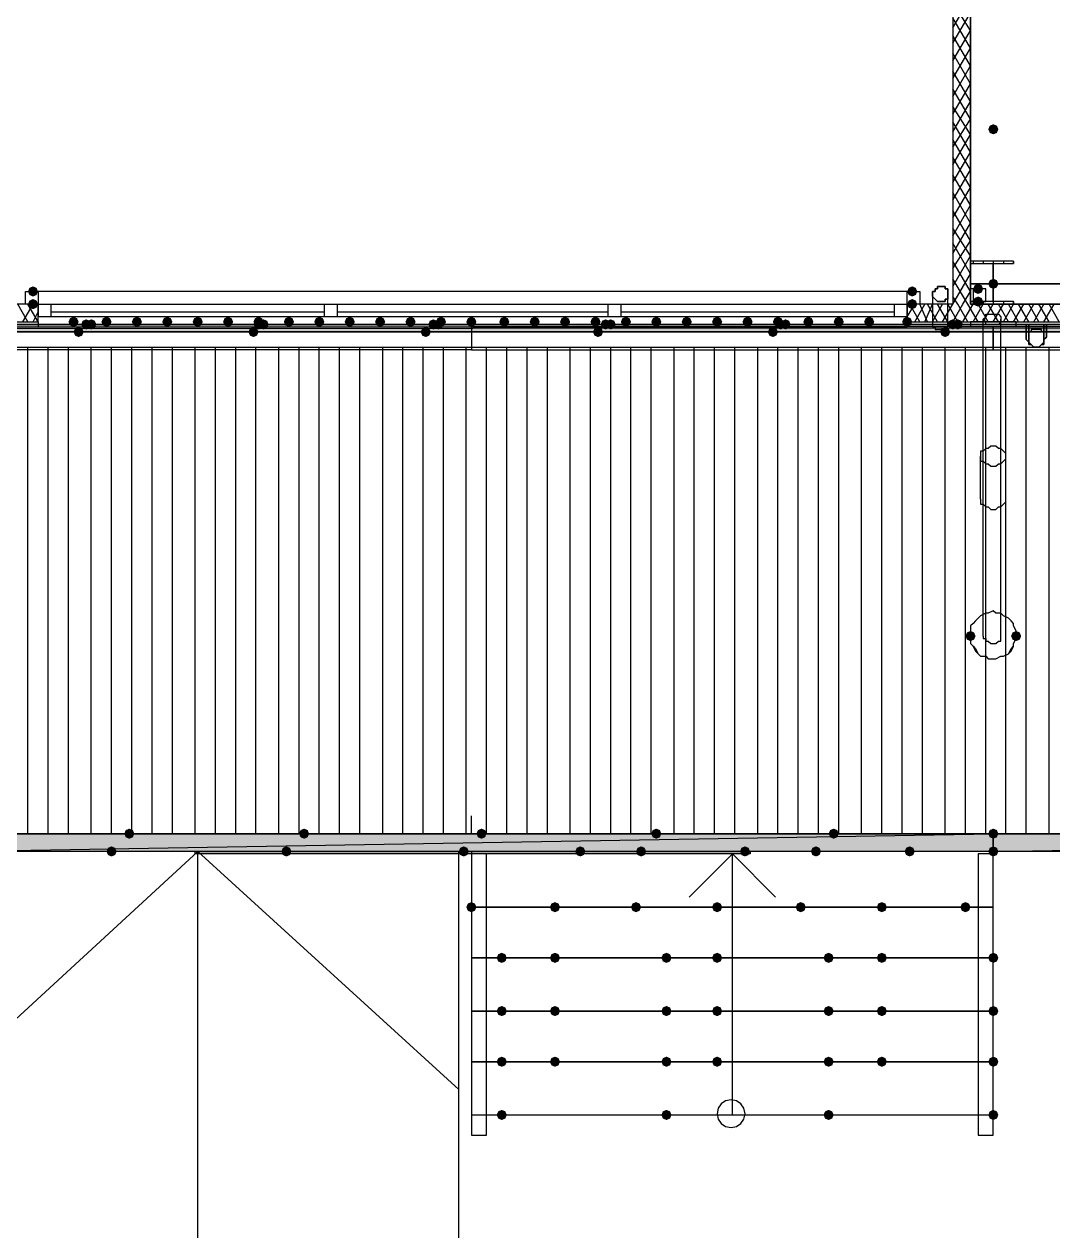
# Model space of a CAD drawing. Header units: millimetres. Extents: x 0 to 420, y 0 to 297.
# Drawn here: x 243.48 to 260.67, y 88.66 to 108.82 of the extents above; entities that cross this region are included whole.
import ezdxf

# ---------------------------------------------------------------- set-up
doc = ezdxf.new("R2010")
doc.units = ezdxf.units.MM
doc.layers.get('0').update_dxf_attribs({"linetype": 'CONTINUOUS'})

msp = doc.modelspace()

# ---------------------------------------------------------------- hatches: boundary and pattern name
at = {"true_color": 0x000007}
for points in [[(259.757333, 107.061), (259.732463, 107.001204), (259.672667, 106.976333), (259.612871, 107.001204), (259.588, 107.061), (259.612871, 107.120796), (259.672667, 107.145667), (259.732462, 107.120796)], [(243.713, 104.351667), (243.688129, 104.291871), (243.628333, 104.267), (243.568537, 104.291871), (243.543667, 104.351667), (243.568537, 104.411462), (243.628333, 104.436333), (243.688129, 104.411463)], [(258.402667, 104.351667), (258.377796, 104.291871), (258.318, 104.267), (258.258204, 104.291871), (258.233333, 104.351667), (258.258204, 104.411462), (258.318, 104.436333), (258.377796, 104.411463)], [(259.503333, 104.394), (259.478462, 104.334204), (259.418667, 104.309333), (259.358871, 104.334204), (259.334, 104.394), (259.358871, 104.453796), (259.418667, 104.478667), (259.478462, 104.453796)], [(259.757333, 104.478667), (259.732463, 104.418871), (259.672667, 104.394), (259.612871, 104.418871), (259.588, 104.478667), (259.612871, 104.538462), (259.672667, 104.563333), (259.732462, 104.538463)], [(259.503333, 104.182333), (259.478462, 104.122537), (259.418667, 104.097667), (259.358871, 104.122537), (259.334, 104.182333), (259.358871, 104.242129), (259.418667, 104.267), (259.478462, 104.242129)], [(243.713, 104.14), (243.688129, 104.080204), (243.628333, 104.055333), (243.568537, 104.080204), (243.543667, 104.14), (243.568537, 104.199796), (243.628333, 104.224667), (243.688129, 104.199796)], [(258.402667, 104.14), (258.377796, 104.080204), (258.318, 104.055333), (258.258204, 104.080204), (258.233333, 104.14), (258.258204, 104.199796), (258.318, 104.224667), (258.377796, 104.199796)], [(244.390333, 103.843667), (244.365462, 103.783871), (244.305667, 103.759), (244.245871, 103.783871), (244.221, 103.843667), (244.245871, 103.903462), (244.305667, 103.928333), (244.365462, 103.903463)], [(244.940667, 103.843667), (244.915796, 103.783871), (244.856, 103.759), (244.796204, 103.783871), (244.771333, 103.843667), (244.796204, 103.903462), (244.856, 103.928333), (244.915796, 103.903463)], [(245.448667, 103.843667), (245.423796, 103.783871), (245.364, 103.759), (245.304204, 103.783871), (245.279333, 103.843667), (245.304204, 103.903462), (245.364, 103.928333), (245.423796, 103.903463)], [(245.956667, 103.843667), (245.931796, 103.783871), (245.872, 103.759), (245.812204, 103.783871), (245.787333, 103.843667), (245.812204, 103.903462), (245.872, 103.928333), (245.931796, 103.903463)], [(246.464667, 103.843667), (246.439796, 103.783871), (246.38, 103.759), (246.320204, 103.783871), (246.295333, 103.843667), (246.320204, 103.903462), (246.38, 103.928333), (246.439796, 103.903463)], [(246.972667, 103.843667), (246.947796, 103.783871), (246.888, 103.759), (246.828204, 103.783871), (246.803333, 103.843667), (246.828204, 103.903462), (246.888, 103.928333), (246.947796, 103.903463)], [(247.480667, 103.843667), (247.455796, 103.783871), (247.396, 103.759), (247.336204, 103.783871), (247.311333, 103.843667), (247.336204, 103.903462), (247.396, 103.928333), (247.455796, 103.903463)], [(247.988667, 103.843667), (247.963796, 103.783871), (247.904, 103.759), (247.844204, 103.783871), (247.819333, 103.843667), (247.844204, 103.903462), (247.904, 103.928333), (247.963796, 103.903463)], [(248.496667, 103.843667), (248.471796, 103.783871), (248.412, 103.759), (248.352204, 103.783871), (248.327333, 103.843667), (248.352204, 103.903462), (248.412, 103.928333), (248.471796, 103.903463)], [(249.004667, 103.843667), (248.979796, 103.783871), (248.92, 103.759), (248.860204, 103.783871), (248.835333, 103.843667), (248.860204, 103.903462), (248.92, 103.928333), (248.979796, 103.903463)], [(249.512667, 103.843667), (249.487796, 103.783871), (249.428, 103.759), (249.368204, 103.783871), (249.343333, 103.843667), (249.368204, 103.903462), (249.428, 103.928333), (249.487796, 103.903463)], [(250.020667, 103.843667), (249.995796, 103.783871), (249.936, 103.759), (249.876204, 103.783871), (249.851333, 103.843667), (249.876204, 103.903462), (249.936, 103.928333), (249.995796, 103.903463)], [(250.528667, 103.843667), (250.503796, 103.783871), (250.444, 103.759), (250.384204, 103.783871), (250.359333, 103.843667), (250.384204, 103.903462), (250.444, 103.928333), (250.503796, 103.903463)], [(251.036667, 103.843667), (251.011796, 103.783871), (250.952, 103.759), (250.892204, 103.783871), (250.867333, 103.843667), (250.892204, 103.903462), (250.952, 103.928333), (251.011796, 103.903463)], [(251.587, 103.843667), (251.562129, 103.783871), (251.502333, 103.759), (251.442537, 103.783871), (251.417667, 103.843667), (251.442537, 103.903462), (251.502333, 103.928333), (251.562129, 103.903463)], [(252.095, 103.843667), (252.070129, 103.783871), (252.010333, 103.759), (251.950538, 103.783871), (251.925667, 103.843667), (251.950537, 103.903462), (252.010333, 103.928333), (252.070129, 103.903463)], [(252.603, 103.843667), (252.578129, 103.783871), (252.518333, 103.759), (252.458537, 103.783871), (252.433667, 103.843667), (252.458537, 103.903462), (252.518333, 103.928333), (252.578129, 103.903463)], [(253.111, 103.843667), (253.086129, 103.783871), (253.026333, 103.759), (252.966538, 103.783871), (252.941667, 103.843667), (252.966537, 103.903462), (253.026333, 103.928333), (253.086129, 103.903463)], [(253.619, 103.843667), (253.594129, 103.783871), (253.534333, 103.759), (253.474538, 103.783871), (253.449667, 103.843667), (253.474537, 103.903462), (253.534333, 103.928333), (253.594129, 103.903463)], [(254.127, 103.843667), (254.102129, 103.783871), (254.042333, 103.759), (253.982537, 103.783871), (253.957667, 103.843667), (253.982537, 103.903462), (254.042333, 103.928333), (254.102129, 103.903463)], [(254.635, 103.843667), (254.610129, 103.783871), (254.550333, 103.759), (254.490538, 103.783871), (254.465667, 103.843667), (254.490537, 103.903462), (254.550333, 103.928333), (254.610129, 103.903463)], [(255.143, 103.843667), (255.118129, 103.783871), (255.058333, 103.759), (254.998538, 103.783871), (254.973667, 103.843667), (254.998537, 103.903462), (255.058333, 103.928333), (255.118129, 103.903463)], [(255.651, 103.843667), (255.626129, 103.783871), (255.566333, 103.759), (255.506538, 103.783871), (255.481667, 103.843667), (255.506537, 103.903462), (255.566333, 103.928333), (255.626129, 103.903463)], [(256.159, 103.843667), (256.134129, 103.783871), (256.074333, 103.759), (256.014537, 103.783871), (255.989667, 103.843667), (256.014537, 103.903462), (256.074333, 103.928333), (256.134129, 103.903463)], [(256.667, 103.843667), (256.642129, 103.783871), (256.582333, 103.759), (256.522538, 103.783871), (256.497667, 103.843667), (256.522537, 103.903462), (256.582333, 103.928333), (256.642129, 103.903463)], [(257.175, 103.843667), (257.150129, 103.783871), (257.090333, 103.759), (257.030538, 103.783871), (257.005667, 103.843667), (257.030537, 103.903462), (257.090333, 103.928333), (257.150129, 103.903463)], [(257.683, 103.843667), (257.658129, 103.783871), (257.598333, 103.759), (257.538537, 103.783871), (257.513667, 103.843667), (257.538537, 103.903462), (257.598333, 103.928333), (257.658129, 103.903463)], [(258.318, 103.843667), (258.293129, 103.783871), (258.233333, 103.759), (258.173537, 103.783871), (258.148667, 103.843667), (258.173537, 103.903462), (258.233333, 103.928333), (258.293129, 103.903463)], [(259.376333, 98.594333), (259.351462, 98.534537), (259.291667, 98.509667), (259.231871, 98.534537), (259.207, 98.594333), (259.231871, 98.654129), (259.291667, 98.679), (259.351462, 98.654129)], [(260.138333, 98.594333), (260.113462, 98.534537), (260.053667, 98.509667), (259.993871, 98.534537), (259.969, 98.594333), (259.993871, 98.654129), (260.053667, 98.679), (260.113462, 98.654129)]]:
    msp.add_hatch(color=0, dxfattribs=at).paths.add_polyline_path(points, flags=0)
at = {"true_color": 0x0000fe}
for points in [[(244.602, 103.801333), (244.577129, 103.741537), (244.517333, 103.716667), (244.457538, 103.741537), (244.432667, 103.801333), (244.457537, 103.861129), (244.517333, 103.886), (244.577129, 103.861129)], [(244.686667, 103.801333), (244.661796, 103.741537), (244.602, 103.716667), (244.542204, 103.741537), (244.517333, 103.801333), (244.542204, 103.861129), (244.602, 103.886), (244.661796, 103.861129)], [(244.686667, 103.801333), (244.661796, 103.741537), (244.602, 103.716667), (244.542204, 103.741537), (244.517333, 103.801333), (244.542204, 103.861129), (244.602, 103.886), (244.661796, 103.861129)], [(247.480667, 103.801333), (247.455796, 103.741537), (247.396, 103.716667), (247.336204, 103.741537), (247.311333, 103.801333), (247.336204, 103.861129), (247.396, 103.886), (247.455796, 103.861129)], [(247.565333, 103.801333), (247.540462, 103.741537), (247.480667, 103.716667), (247.420871, 103.741537), (247.396, 103.801333), (247.420871, 103.861129), (247.480667, 103.886), (247.540462, 103.861129)], [(247.565333, 103.801333), (247.540462, 103.741537), (247.480667, 103.716667), (247.420871, 103.741537), (247.396, 103.801333), (247.420871, 103.861129), (247.480667, 103.886), (247.540462, 103.861129)], [(250.401667, 103.801333), (250.376796, 103.741537), (250.317, 103.716667), (250.257204, 103.741537), (250.232333, 103.801333), (250.257204, 103.861129), (250.317, 103.886), (250.376796, 103.861129)], [(250.486333, 103.801333), (250.461462, 103.741537), (250.401667, 103.716667), (250.341871, 103.741537), (250.317, 103.801333), (250.341871, 103.861129), (250.401667, 103.886), (250.461462, 103.861129)], [(250.486333, 103.801333), (250.461462, 103.741537), (250.401667, 103.716667), (250.341871, 103.741537), (250.317, 103.801333), (250.341871, 103.861129), (250.401667, 103.886), (250.461462, 103.861129)], [(253.280333, 103.801333), (253.255462, 103.741537), (253.195667, 103.716667), (253.135871, 103.741537), (253.111, 103.801333), (253.135871, 103.861129), (253.195667, 103.886), (253.255462, 103.861129)], [(253.365, 103.801333), (253.340129, 103.741537), (253.280333, 103.716667), (253.220538, 103.741537), (253.195667, 103.801333), (253.220537, 103.861129), (253.280333, 103.886), (253.340129, 103.861129)], [(253.365, 103.801333), (253.340129, 103.741537), (253.280333, 103.716667), (253.220538, 103.741537), (253.195667, 103.801333), (253.220537, 103.861129), (253.280333, 103.886), (253.340129, 103.861129)], [(256.201333, 103.801333), (256.176462, 103.741537), (256.116667, 103.716667), (256.056871, 103.741537), (256.032, 103.801333), (256.056871, 103.861129), (256.116667, 103.886), (256.176462, 103.861129)], [(256.286, 103.801333), (256.261129, 103.741537), (256.201333, 103.716667), (256.141538, 103.741537), (256.116667, 103.801333), (256.141537, 103.861129), (256.201333, 103.886), (256.261129, 103.861129)], [(256.286, 103.801333), (256.261129, 103.741537), (256.201333, 103.716667), (256.141538, 103.741537), (256.116667, 103.801333), (256.141537, 103.861129), (256.201333, 103.886), (256.261129, 103.861129)], [(259.08, 103.801333), (259.055129, 103.741537), (258.995333, 103.716667), (258.935538, 103.741537), (258.910667, 103.801333), (258.935537, 103.861129), (258.995333, 103.886), (259.055129, 103.861129)], [(259.164667, 103.801333), (259.139796, 103.741537), (259.08, 103.716667), (259.020204, 103.741537), (258.995333, 103.801333), (259.020204, 103.861129), (259.08, 103.886), (259.139796, 103.861129)], [(259.164667, 103.801333), (259.139796, 103.741537), (259.08, 103.716667), (259.020204, 103.741537), (258.995333, 103.801333), (259.020204, 103.861129), (259.08, 103.886), (259.139796, 103.861129)], [(244.475, 103.674333), (244.450129, 103.614537), (244.390333, 103.589667), (244.330537, 103.614537), (244.305667, 103.674333), (244.330537, 103.734129), (244.390333, 103.759), (244.450129, 103.734129)], [(247.396, 103.674333), (247.371129, 103.614537), (247.311333, 103.589667), (247.251538, 103.614537), (247.226667, 103.674333), (247.251537, 103.734129), (247.311333, 103.759), (247.371129, 103.734129)], [(250.274667, 103.674333), (250.249796, 103.614537), (250.19, 103.589667), (250.130204, 103.614537), (250.105333, 103.674333), (250.130204, 103.734129), (250.19, 103.759), (250.249796, 103.734129)], [(253.153333, 103.674333), (253.128462, 103.614537), (253.068667, 103.589667), (253.008871, 103.614537), (252.984, 103.674333), (253.008871, 103.734129), (253.068667, 103.759), (253.128462, 103.734129)], [(256.074333, 103.674333), (256.049463, 103.614537), (255.989667, 103.589667), (255.929871, 103.614537), (255.905, 103.674333), (255.929871, 103.734129), (255.989667, 103.759), (256.049462, 103.734129)], [(258.953, 103.674333), (258.928129, 103.614537), (258.868333, 103.589667), (258.808538, 103.614537), (258.783667, 103.674333), (258.808537, 103.734129), (258.868333, 103.759), (258.928129, 103.734129)], [(245.321667, 95.292333), (245.296796, 95.232537), (245.237, 95.207667), (245.177204, 95.232537), (245.152333, 95.292333), (245.177204, 95.352129), (245.237, 95.377), (245.296796, 95.352129)], [(248.242667, 95.292333), (248.217796, 95.232537), (248.158, 95.207667), (248.098204, 95.232537), (248.073333, 95.292333), (248.098204, 95.352129), (248.158, 95.377), (248.217796, 95.352129)], [(251.206, 95.292333), (251.181129, 95.232537), (251.121333, 95.207667), (251.061538, 95.232537), (251.036667, 95.292333), (251.061537, 95.352129), (251.121333, 95.377), (251.181129, 95.352129)], [(254.127, 95.292333), (254.102129, 95.232537), (254.042333, 95.207667), (253.982537, 95.232537), (253.957667, 95.292333), (253.982537, 95.352129), (254.042333, 95.377), (254.102129, 95.352129)], [(257.090333, 95.292333), (257.065462, 95.232537), (257.005667, 95.207667), (256.945871, 95.232537), (256.921, 95.292333), (256.945871, 95.352129), (257.005667, 95.377), (257.065462, 95.352129)], [(259.757333, 95.292333), (259.732463, 95.232537), (259.672667, 95.207667), (259.612871, 95.232537), (259.588, 95.292333), (259.612871, 95.352129), (259.672667, 95.377), (259.732462, 95.352129)], [(245.025333, 94.996), (245.000462, 94.936204), (244.940667, 94.911333), (244.880871, 94.936204), (244.856, 94.996), (244.880871, 95.055796), (244.940667, 95.080667), (245.000462, 95.055796)], [(247.946333, 94.996), (247.921462, 94.936204), (247.861667, 94.911333), (247.801871, 94.936204), (247.777, 94.996), (247.801871, 95.055796), (247.861667, 95.080667), (247.921462, 95.055796)], [(250.909667, 94.996), (250.884796, 94.936204), (250.825, 94.911333), (250.765204, 94.936204), (250.740333, 94.996), (250.765204, 95.055796), (250.825, 95.080667), (250.884796, 95.055796)], [(252.857, 94.996), (252.832129, 94.936204), (252.772333, 94.911333), (252.712538, 94.936204), (252.687667, 94.996), (252.712537, 95.055796), (252.772333, 95.080667), (252.832129, 95.055796)], [(253.873, 94.996), (253.848129, 94.936204), (253.788333, 94.911333), (253.728538, 94.936204), (253.703667, 94.996), (253.728537, 95.055796), (253.788333, 95.080667), (253.848129, 95.055796)], [(255.608667, 94.996), (255.583796, 94.936204), (255.524, 94.911333), (255.464204, 94.936204), (255.439333, 94.996), (255.464204, 95.055796), (255.524, 95.080667), (255.583796, 95.055796)], [(256.794, 94.996), (256.769129, 94.936204), (256.709333, 94.911333), (256.649538, 94.936204), (256.624667, 94.996), (256.649537, 95.055796), (256.709333, 95.080667), (256.769129, 95.055796)], [(258.360333, 94.996), (258.335462, 94.936204), (258.275667, 94.911333), (258.215871, 94.936204), (258.191, 94.996), (258.215871, 95.055796), (258.275667, 95.080667), (258.335462, 95.055796)], [(259.757333, 94.996), (259.732463, 94.936204), (259.672667, 94.911333), (259.612871, 94.936204), (259.588, 94.996), (259.612871, 95.055796), (259.672667, 95.080667), (259.732462, 95.055796)], [(251.036667, 94.064667), (251.011796, 94.004871), (250.952, 93.98), (250.892204, 94.004871), (250.867333, 94.064667), (250.892204, 94.124462), (250.952, 94.149333), (251.011796, 94.124463)], [(251.036667, 94.064667), (251.011796, 94.004871), (250.952, 93.98), (250.892204, 94.004871), (250.867333, 94.064667), (250.892204, 94.124462), (250.952, 94.149333), (251.011796, 94.124463)], [(252.433667, 94.064667), (252.408796, 94.004871), (252.349, 93.98), (252.289204, 94.004871), (252.264333, 94.064667), (252.289204, 94.124462), (252.349, 94.149333), (252.408796, 94.124463)], [(253.788333, 94.064667), (253.763463, 94.004871), (253.703667, 93.98), (253.643871, 94.004871), (253.619, 94.064667), (253.643871, 94.124462), (253.703667, 94.149333), (253.763462, 94.124463)], [(255.143, 94.064667), (255.118129, 94.004871), (255.058333, 93.98), (254.998538, 94.004871), (254.973667, 94.064667), (254.998537, 94.124462), (255.058333, 94.149333), (255.118129, 94.124463)], [(256.54, 94.064667), (256.515129, 94.004871), (256.455333, 93.98), (256.395538, 94.004871), (256.370667, 94.064667), (256.395537, 94.124462), (256.455333, 94.149333), (256.515129, 94.124463)], [(257.894667, 94.064667), (257.869796, 94.004871), (257.81, 93.98), (257.750204, 94.004871), (257.725333, 94.064667), (257.750204, 94.124462), (257.81, 94.149333), (257.869796, 94.124463)], [(259.291667, 94.064667), (259.266796, 94.004871), (259.207, 93.98), (259.147204, 94.004871), (259.122333, 94.064667), (259.147204, 94.124462), (259.207, 94.149333), (259.266796, 94.124463)], [(251.544667, 93.218), (251.519796, 93.158204), (251.46, 93.133333), (251.400204, 93.158204), (251.375333, 93.218), (251.400204, 93.277796), (251.46, 93.302667), (251.519796, 93.277796)], [(252.433667, 93.218), (252.408796, 93.158204), (252.349, 93.133333), (252.289204, 93.158204), (252.264333, 93.218), (252.289204, 93.277796), (252.349, 93.302667), (252.408796, 93.277796)], [(254.296333, 93.218), (254.271462, 93.158204), (254.211667, 93.133333), (254.151871, 93.158204), (254.127, 93.218), (254.151871, 93.277796), (254.211667, 93.302667), (254.271462, 93.277796)], [(255.143, 93.218), (255.118129, 93.158204), (255.058333, 93.133333), (254.998538, 93.158204), (254.973667, 93.218), (254.998537, 93.277796), (255.058333, 93.302667), (255.118129, 93.277796)], [(257.005667, 93.218), (256.980796, 93.158204), (256.921, 93.133333), (256.861204, 93.158204), (256.836333, 93.218), (256.861204, 93.277796), (256.921, 93.302667), (256.980796, 93.277796)], [(257.894667, 93.218), (257.869796, 93.158204), (257.81, 93.133333), (257.750204, 93.158204), (257.725333, 93.218), (257.750204, 93.277796), (257.81, 93.302667), (257.869796, 93.277796)], [(259.757333, 93.218), (259.732463, 93.158204), (259.672667, 93.133333), (259.612871, 93.158204), (259.588, 93.218), (259.612871, 93.277796), (259.672667, 93.302667), (259.732462, 93.277796)], [(259.757333, 93.218), (259.732463, 93.158204), (259.672667, 93.133333), (259.612871, 93.158204), (259.588, 93.218), (259.612871, 93.277796), (259.672667, 93.302667), (259.732462, 93.277796)], [(251.544667, 92.329), (251.519796, 92.269204), (251.46, 92.244333), (251.400204, 92.269204), (251.375333, 92.329), (251.400204, 92.388796), (251.46, 92.413667), (251.519796, 92.388796)], [(252.433667, 92.329), (252.408796, 92.269204), (252.349, 92.244333), (252.289204, 92.269204), (252.264333, 92.329), (252.289204, 92.388796), (252.349, 92.413667), (252.408796, 92.388796)], [(254.296333, 92.329), (254.271462, 92.269204), (254.211667, 92.244333), (254.151871, 92.269204), (254.127, 92.329), (254.151871, 92.388796), (254.211667, 92.413667), (254.271462, 92.388796)], [(255.143, 92.329), (255.118129, 92.269204), (255.058333, 92.244333), (254.998538, 92.269204), (254.973667, 92.329), (254.998537, 92.388796), (255.058333, 92.413667), (255.118129, 92.388796)], [(257.005667, 92.329), (256.980796, 92.269204), (256.921, 92.244333), (256.861204, 92.269204), (256.836333, 92.329), (256.861204, 92.388796), (256.921, 92.413667), (256.980796, 92.388796)], [(257.894667, 92.329), (257.869796, 92.269204), (257.81, 92.244333), (257.750204, 92.269204), (257.725333, 92.329), (257.750204, 92.388796), (257.81, 92.413667), (257.869796, 92.388796)], [(259.757333, 92.329), (259.732463, 92.269204), (259.672667, 92.244333), (259.612871, 92.269204), (259.588, 92.329), (259.612871, 92.388796), (259.672667, 92.413667), (259.732462, 92.388796)], [(259.757333, 92.329), (259.732463, 92.269204), (259.672667, 92.244333), (259.612871, 92.269204), (259.588, 92.329), (259.612871, 92.388796), (259.672667, 92.413667), (259.732462, 92.388796)], [(251.544667, 91.482333), (251.519796, 91.422537), (251.46, 91.397667), (251.400204, 91.422537), (251.375333, 91.482333), (251.400204, 91.542129), (251.46, 91.567), (251.519796, 91.542129)], [(252.433667, 91.482333), (252.408796, 91.422537), (252.349, 91.397667), (252.289204, 91.422537), (252.264333, 91.482333), (252.289204, 91.542129), (252.349, 91.567), (252.408796, 91.542129)], [(254.296333, 91.482333), (254.271462, 91.422537), (254.211667, 91.397667), (254.151871, 91.422537), (254.127, 91.482333), (254.151871, 91.542129), (254.211667, 91.567), (254.271462, 91.542129)], [(255.143, 91.482333), (255.118129, 91.422537), (255.058333, 91.397667), (254.998538, 91.422537), (254.973667, 91.482333), (254.998537, 91.542129), (255.058333, 91.567), (255.118129, 91.542129)], [(257.005667, 91.482333), (256.980796, 91.422537), (256.921, 91.397667), (256.861204, 91.422537), (256.836333, 91.482333), (256.861204, 91.542129), (256.921, 91.567), (256.980796, 91.542129)], [(257.894667, 91.482333), (257.869796, 91.422537), (257.81, 91.397667), (257.750204, 91.422537), (257.725333, 91.482333), (257.750204, 91.542129), (257.81, 91.567), (257.869796, 91.542129)], [(259.757333, 91.482333), (259.732463, 91.422537), (259.672667, 91.397667), (259.612871, 91.422537), (259.588, 91.482333), (259.612871, 91.542129), (259.672667, 91.567), (259.732462, 91.542129)], [(259.757333, 91.482333), (259.732463, 91.422537), (259.672667, 91.397667), (259.612871, 91.422537), (259.588, 91.482333), (259.612871, 91.542129), (259.672667, 91.567), (259.732462, 91.542129)], [(251.544667, 90.593333), (251.519796, 90.533537), (251.46, 90.508667), (251.400204, 90.533537), (251.375333, 90.593333), (251.400204, 90.653129), (251.46, 90.678), (251.519796, 90.653129)], [(254.296333, 90.593333), (254.271462, 90.533537), (254.211667, 90.508667), (254.151871, 90.533537), (254.127, 90.593333), (254.151871, 90.653129), (254.211667, 90.678), (254.271462, 90.653129)], [(257.005667, 90.593333), (256.980796, 90.533537), (256.921, 90.508667), (256.861204, 90.533537), (256.836333, 90.593333), (256.861204, 90.653129), (256.921, 90.678), (256.980796, 90.653129)], [(259.757333, 90.593333), (259.732463, 90.533537), (259.672667, 90.508667), (259.612871, 90.533537), (259.588, 90.593333), (259.612871, 90.653129), (259.672667, 90.678), (259.732462, 90.653129)], [(259.757333, 90.593333), (259.732463, 90.533537), (259.672667, 90.508667), (259.612871, 90.533537), (259.588, 90.593333), (259.612871, 90.653129), (259.672667, 90.678), (259.732462, 90.653129)]]:
    msp.add_hatch(color=0, dxfattribs=at).paths.add_polyline_path(points, flags=0)
at = {"true_color": 0x000007}
h = msp.add_hatch(color=0, dxfattribs=at)
h.paths.add_polyline_path([(381.973667, 103.674333), (119.972667, 103.674333), (381.973667, 103.801333)], flags=0)
h.paths.add_polyline_path([(119.972667, 103.674333), (381.973667, 103.801333), (119.972667, 103.801333)], flags=0)
h = msp.add_hatch(color=0, dxfattribs=at)
h.paths.add_polyline_path([(259.672667, 94.996), (242.273667, 94.996), (259.672667, 95.292333)], flags=0)
h.paths.add_polyline_path([(242.273667, 94.996), (259.672667, 95.292333), (242.273667, 95.292333)], flags=0)
h = msp.add_hatch(color=0, dxfattribs=at)
h.paths.add_polyline_path([(277.071667, 94.996), (259.672667, 94.996), (277.071667, 95.292333)], flags=0)
h.paths.add_polyline_path([(259.672667, 94.996), (277.071667, 95.292333), (259.672667, 95.292333)], flags=0)

# ---------------------------------------------------------------- linework, layer by layer
at = {"color": 0, "true_color": 0x000007}
for points in [[(393.361333, 220.810667), (259.291667, 220.810667), (259.291667, 189.780333), (242.612333, 189.780333), (242.612333, 220.810667), (108.585, 220.810667), (108.585, 104.14), (242.654667, 104.14), (242.654667, 135.128), (259.291667, 135.128), (259.291667, 104.14), (393.361333, 104.14)], [(242.612333, 220.429667), (242.612333, 189.780333), (259.291667, 189.780333), (259.291667, 220.429667), (393.022667, 220.429667), (393.022667, 104.478667), (259.291667, 104.478667), (259.291667, 135.128), (242.654667, 135.128), (242.654667, 104.478667), (108.923667, 104.478667), (108.923667, 220.429667)], [(260.011333, 104.859667), (259.291667, 104.859667), (259.291667, 104.817333), (259.672667, 104.817333), (259.672667, 104.182333), (259.291667, 104.182333), (259.291667, 104.14), (260.011333, 104.14), (260.011333, 104.182333), (259.672667, 104.182333), (259.672667, 104.817333), (260.011333, 104.817333)], [(258.656667, 104.309333), (258.656667, 104.351667), (258.699, 104.351667), (258.699, 104.394), (258.741333, 104.394), (258.741333, 104.436333), (258.783667, 104.436333), (258.826, 104.436333), (258.868333, 104.436333), (258.868333, 104.394), (258.910667, 104.394), (258.910667, 104.351667), (258.910667, 104.309333), (258.910667, 104.267), (258.910667, 104.224667), (258.868333, 104.224667), (258.868333, 104.182333), (258.826, 104.182333), (258.783667, 104.182333), (258.741333, 104.182333), (258.699, 104.224667), (258.656667, 104.267), (258.656667, 104.309333), (258.656667, 104.267), (258.699, 104.224667), (258.741333, 104.182333), (258.783667, 104.182333), (258.826, 104.182333), (258.868333, 104.182333), (258.868333, 104.224667), (258.910667, 104.224667), (258.910667, 104.267), (258.910667, 104.309333), (258.910667, 104.351667), (258.910667, 104.394), (258.868333, 104.394), (258.868333, 104.436333), (258.826, 104.436333), (258.783667, 104.436333), (258.741333, 104.436333), (258.741333, 104.394), (258.699, 104.394), (258.699, 104.351667), (258.656667, 104.351667)], [(258.910667, 104.309333), (258.910667, 104.351667), (258.910667, 104.394), (258.868333, 104.394), (258.868333, 104.436333), (258.826, 104.436333), (258.783667, 104.436333), (258.741333, 104.436333), (258.741333, 104.394), (258.699, 104.394), (258.699, 104.351667), (258.656667, 104.351667), (258.656667, 104.309333), (258.656667, 104.267), (258.699, 104.224667), (258.741333, 104.182333), (258.783667, 104.182333), (258.826, 104.182333), (258.868333, 104.182333), (258.868333, 104.224667), (258.910667, 104.224667), (258.910667, 104.267)], [(243.501333, 104.351667), (243.713, 104.351667), (243.713, 104.14), (243.501333, 104.14), (243.501333, 104.351667), (243.713, 104.351667), (243.713, 104.14), (243.501333, 104.14)], [(258.233333, 104.351667), (258.445, 104.351667), (258.445, 104.14), (258.233333, 104.14), (258.233333, 104.351667), (258.445, 104.351667), (258.445, 104.14), (258.233333, 104.14)], [(259.545667, 104.394), (259.334, 104.394), (259.334, 104.182333), (259.545667, 104.182333), (259.545667, 104.394), (259.291667, 104.394), (259.291667, 104.182333), (259.545667, 104.182333)], [(243.713, 104.14), (243.713, 103.928333)], [(258.233333, 104.14), (258.233333, 103.928333)], [(259.672667, 103.970667), (259.715, 103.970667), (259.757333, 103.970667), (259.799667, 103.928333), (259.799667, 103.886), (259.799667, 103.843667), (259.757333, 103.801333), (259.715, 103.801333), (259.672667, 103.801333), (259.630333, 103.801333), (259.588, 103.801333), (259.545667, 103.801333), (259.545667, 103.843667), (259.503333, 103.886), (259.545667, 103.928333), (259.545667, 103.970667), (259.588, 103.970667), (259.630333, 103.970667)], [(381.973667, 103.674333), (119.972667, 103.674333), (381.973667, 103.801333)], [(119.972667, 103.674333), (381.973667, 103.801333), (119.972667, 103.801333)], [(242.273667, 103.759), (250.952, 103.759), (250.952, 103.378), (242.273667, 103.378)], [(259.672667, 103.759), (250.952, 103.759), (250.952, 103.378), (259.672667, 103.378)], [(258.656667, 103.759), (258.699, 103.759), (258.699, 103.716667), (258.741333, 103.716667), (258.783667, 103.716667), (258.826, 103.716667), (258.868333, 103.716667), (258.910667, 103.759), (258.868333, 103.759), (258.826, 103.759), (258.783667, 103.759), (258.741333, 103.759), (258.699, 103.759)], [(277.071667, 103.759), (259.672667, 103.759), (259.672667, 103.378), (277.071667, 103.378)], [(260.138333, 103.801333), (260.223, 103.801333), (260.223, 103.589667), (260.223, 103.547333), (260.265333, 103.505), (260.265333, 103.462667), (260.307667, 103.462667), (260.35, 103.420333), (260.392333, 103.420333), (260.434667, 103.420333), (260.477, 103.462667), (260.519333, 103.462667), (260.519333, 103.505), (260.519333, 103.547333), (260.561667, 103.589667), (260.561667, 103.801333), (260.646333, 103.801333), (260.519333, 103.801333), (260.519333, 103.589667), (260.519333, 103.547333), (260.519333, 103.505), (260.477, 103.462667), (260.434667, 103.420333), (260.392333, 103.420333), (260.35, 103.420333), (260.307667, 103.462667), (260.265333, 103.505), (260.265333, 103.547333), (260.265333, 103.589667), (260.265333, 103.801333), (260.138333, 103.801333), (260.223, 103.801333), (260.223, 103.589667), (260.223, 103.547333), (260.265333, 103.505), (260.265333, 103.462667), (260.307667, 103.462667), (260.35, 103.420333), (260.392333, 103.420333), (260.434667, 103.420333), (260.477, 103.462667), (260.519333, 103.462667), (260.519333, 103.505), (260.519333, 103.547333), (260.561667, 103.589667), (260.561667, 103.801333), (260.646333, 103.801333), (260.519333, 103.801333), (260.519333, 103.589667), (260.519333, 103.547333), (260.519333, 103.505), (260.477, 103.462667), (260.434667, 103.420333), (260.392333, 103.420333), (260.35, 103.420333), (260.307667, 103.462667), (260.265333, 103.505), (260.265333, 103.547333), (260.265333, 103.589667), (260.265333, 103.801333), (260.138333, 103.801333), (260.265333, 103.801333), (260.265333, 103.589667), (260.265333, 103.547333), (260.265333, 103.505), (260.307667, 103.462667), (260.35, 103.420333), (260.392333, 103.420333), (260.434667, 103.420333), (260.477, 103.462667), (260.519333, 103.505), (260.519333, 103.547333), (260.519333, 103.589667), (260.519333, 103.801333), (260.646333, 103.801333), (260.561667, 103.801333), (260.561667, 103.589667), (260.519333, 103.547333), (260.519333, 103.505), (260.519333, 103.462667), (260.477, 103.462667), (260.434667, 103.420333), (260.392333, 103.420333), (260.35, 103.420333), (260.307667, 103.462667), (260.265333, 103.462667), (260.265333, 103.505), (260.223, 103.547333), (260.223, 103.589667), (260.223, 103.801333)], [(260.265333, 103.589667), (260.265333, 103.547333), (260.265333, 103.505), (260.307667, 103.462667), (260.35, 103.420333), (260.392333, 103.420333), (260.434667, 103.420333), (260.477, 103.462667), (260.519333, 103.505), (260.519333, 103.547333), (260.519333, 103.589667), (260.519333, 103.632), (260.519333, 103.674333), (260.477, 103.674333), (260.477, 103.716667), (260.434667, 103.716667), (260.392333, 103.716667), (260.35, 103.716667), (260.307667, 103.716667), (260.307667, 103.674333), (260.265333, 103.674333), (260.265333, 103.632)], [(260.519333, 103.589667), (260.519333, 103.632), (260.519333, 103.674333), (260.477, 103.674333), (260.477, 103.716667), (260.434667, 103.716667), (260.392333, 103.716667), (260.35, 103.716667), (260.307667, 103.716667), (260.307667, 103.674333), (260.265333, 103.674333), (260.265333, 103.632), (260.265333, 103.589667), (260.265333, 103.547333), (260.265333, 103.505), (260.307667, 103.462667), (260.35, 103.420333), (260.392333, 103.420333), (260.434667, 103.420333), (260.477, 103.462667), (260.519333, 103.505), (260.519333, 103.547333)], [(381.973667, 95.885), (381.973667, 95.292333), (119.972667, 95.292333), (119.972667, 95.885), (119.972667, 102.87), (119.972667, 103.420333), (381.973667, 103.420333), (381.973667, 102.87)], [(259.715, 101.769333), (259.672667, 101.769333), (259.630333, 101.769333), (259.588, 101.727), (259.545667, 101.727), (259.503333, 101.684667), (259.461, 101.684667), (259.461, 101.642333), (259.461, 101.6), (259.461, 101.557667), (259.461, 101.515333), (259.503333, 101.515333), (259.545667, 101.473), (259.588, 101.473), (259.630333, 101.430667), (259.672667, 101.430667), (259.715, 101.430667), (259.757333, 101.473), (259.799667, 101.473), (259.842, 101.515333), (259.884333, 101.557667), (259.884333, 101.6), (259.884333, 101.642333), (259.842, 101.684667), (259.799667, 101.727), (259.757333, 101.727)], [(259.715, 98.975333), (259.672667, 99.017667), (259.588, 98.975333), (259.545667, 98.975333), (259.461, 98.933), (259.418667, 98.890667), (259.376333, 98.848333), (259.334, 98.806), (259.291667, 98.763667), (259.291667, 98.679), (259.291667, 98.594333), (259.291667, 98.552), (259.291667, 98.467333), (259.334, 98.425), (259.376333, 98.382667), (259.418667, 98.298), (259.461, 98.255667), (259.545667, 98.255667), (259.588, 98.213333), (259.672667, 98.213333), (259.715, 98.213333), (259.799667, 98.255667), (259.842, 98.255667), (259.926667, 98.298), (259.969, 98.382667), (260.011333, 98.425), (260.011333, 98.467333), (260.053667, 98.552), (260.053667, 98.594333), (260.053667, 98.679), (260.011333, 98.763667), (260.011333, 98.806), (259.969, 98.848333), (259.926667, 98.890667), (259.842, 98.933), (259.799667, 98.975333)], [(294.428333, 95.292333), (294.428333, 94.996), (277.071667, 94.996), (277.071667, 95.292333), (277.071667, 94.996), (259.672667, 94.996), (259.672667, 95.292333), (259.672667, 94.996), (242.273667, 94.996), (242.273667, 95.292333), (242.273667, 94.996), (224.874667, 94.996), (224.874667, 95.292333), (207.518, 95.292333), (207.518, 94.996), (224.874667, 94.996), (224.874667, 95.292333), (242.273667, 95.292333), (259.672667, 95.292333), (277.071667, 95.292333)], [(259.672667, 94.996), (242.273667, 94.996), (259.672667, 95.292333)], [(242.273667, 94.996), (259.672667, 95.292333), (242.273667, 95.292333)], [(277.071667, 94.996), (259.672667, 94.996), (277.071667, 95.292333)], [(259.672667, 94.996), (277.071667, 95.292333), (259.672667, 95.292333)], [(246.337667, 94.953667), (246.337667, 94.996), (255.608667, 94.996), (255.608667, 94.953667)], [(250.952, 94.064667), (259.672667, 94.064667), (259.672667, 94.953667), (259.672667, 94.996), (250.952, 94.996), (250.952, 94.953667)], [(251.206, 90.254667), (251.206, 90.593333), (251.206, 94.953667), (250.952, 94.953667), (250.952, 90.593333), (250.952, 90.254667)], [(259.672667, 90.254667), (259.672667, 90.593333), (259.672667, 94.953667), (259.418667, 94.953667), (259.418667, 90.593333), (259.418667, 90.254667)], [(250.952, 93.218), (259.672667, 93.218), (259.672667, 94.064667), (250.952, 94.064667)], [(250.952, 92.329), (259.672667, 92.329), (259.672667, 93.218), (250.952, 93.218)], [(250.952, 91.482333), (259.672667, 91.482333), (259.672667, 92.329), (250.952, 92.329)], [(250.952, 90.593333), (259.672667, 90.593333), (259.672667, 91.482333), (250.952, 91.482333)]]:
    msp.add_lwpolyline(points, close=True, dxfattribs=at)
at = {"color": 0, "true_color": 0x0000fe}
msp.add_lwpolyline([(242.612333, 220.429667), (108.923667, 220.429667), (108.923667, 104.478667), (242.654667, 104.478667), (242.654667, 135.128), (259.291667, 135.128), (259.291667, 104.478667), (393.022667, 104.478667), (393.022667, 220.429667), (259.291667, 220.429667), (259.291667, 189.780333), (242.612333, 189.780333)], close=True, dxfattribs=at)
at = {"color": 0, "true_color": 0x000007}
for points in [[(258.995333, 138.641667), (258.995333, 104.14)], [(259.291667, 104.14), (259.291667, 138.641667)], [(258.995333, 108.754333), (259.291667, 109.262333)], [(259.291667, 108.712), (258.995333, 109.177667)], [(258.995333, 108.500333), (259.291667, 109.008333)], [(259.291667, 108.415667), (258.995333, 108.923667)], [(258.995333, 108.204), (259.291667, 108.712)], [(259.291667, 108.119333), (258.995333, 108.627333)], [(258.995333, 107.907667), (259.291667, 108.415667)], [(259.291667, 107.823), (258.995333, 108.331)], [(258.995333, 107.611333), (259.291667, 108.119333)], [(259.291667, 107.526667), (258.995333, 108.034667)], [(258.995333, 107.315), (259.291667, 107.823)], [(259.291667, 107.230333), (258.995333, 107.738333)], [(258.995333, 107.018667), (259.291667, 107.526667)], [(259.291667, 106.976333), (258.995333, 107.442)], [(258.995333, 106.764667), (259.291667, 107.230333)], [(259.291667, 106.68), (258.995333, 107.188)], [(258.995333, 106.468333), (259.291667, 106.976333)], [(259.291667, 106.383667), (258.995333, 106.891667)], [(258.995333, 106.172), (259.291667, 106.68)], [(259.291667, 106.087333), (258.995333, 106.595333)], [(258.995333, 105.875667), (259.291667, 106.383667)], [(259.291667, 105.791), (258.995333, 106.299)], [(258.995333, 105.579333), (259.291667, 106.087333)], [(259.291667, 105.494667), (258.995333, 106.002667)], [(258.995333, 105.283), (259.291667, 105.791)], [(259.291667, 105.198333), (258.995333, 105.706333)], [(258.995333, 104.986667), (259.291667, 105.494667)], [(259.291667, 104.944333), (258.995333, 105.41)], [(258.995333, 104.732667), (259.291667, 105.198333)], [(259.291667, 104.648), (258.995333, 105.156)], [(258.995333, 104.436333), (259.291667, 104.944333)], [(259.291667, 104.351667), (258.995333, 104.859667)], [(259.334, 104.859667), (259.334, 104.817333)], [(259.503333, 104.859667), (259.503333, 104.817333)], [(259.672667, 104.859667), (259.672667, 104.14)], [(259.842, 104.859667), (259.842, 104.817333)], [(260.011333, 104.859667), (260.011333, 104.817333)], [(258.995333, 104.14), (259.291667, 104.648)], [(259.249333, 104.14), (258.995333, 104.563333)], [(250.952, 104.351667), (243.713, 104.351667), (243.713, 104.267)], [(250.952, 104.351667), (243.713, 104.351667), (243.713, 104.267)], [(243.713, 104.267), (243.713, 104.14), (250.952, 104.14)], [(243.713, 104.267), (243.713, 104.14), (250.952, 104.14)], [(258.233333, 104.267), (258.233333, 104.351667), (250.952, 104.351667)], [(258.233333, 104.267), (258.233333, 104.351667), (250.952, 104.351667)], [(250.952, 104.14), (258.233333, 104.14), (258.233333, 104.267)], [(250.952, 104.14), (258.233333, 104.14), (258.233333, 104.267)], [(258.656667, 104.309333), (258.656667, 103.759)], [(258.910667, 103.759), (258.910667, 104.309333)], [(259.08, 104.14), (258.995333, 104.267)], [(259.164667, 104.14), (259.291667, 104.351667)], [(243.713, 104.14), (242.908667, 104.14)], [(243.543667, 103.843667), (243.374333, 104.14)], [(243.459, 103.843667), (243.628333, 104.14)], [(243.713, 103.843667), (243.543667, 104.14)], [(243.713, 104.097667), (243.713, 104.14)], [(243.713, 103.843667), (243.713, 103.928333), (243.713, 104.14)], [(243.713, 104.14), (258.233333, 104.14)], [(243.713, 104.14), (243.924667, 104.14), (243.924667, 103.928333), (243.713, 103.928333)], [(243.924667, 104.14), (248.496667, 104.14)], [(248.581333, 103.928333), (248.496667, 103.928333), (248.496667, 104.14), (248.581333, 104.14)], [(248.581333, 104.14), (248.708333, 104.14), (248.708333, 103.928333), (248.581333, 103.928333)], [(248.708333, 104.14), (253.238, 104.14)], [(253.365, 103.928333), (253.238, 103.928333), (253.238, 104.14), (253.365, 104.14)], [(253.365, 104.14), (253.449667, 104.14), (253.449667, 103.928333), (253.365, 103.928333)], [(253.449667, 104.14), (258.021667, 104.14)], [(258.233333, 103.928333), (258.021667, 103.928333), (258.021667, 104.14), (258.233333, 104.14)], [(258.233333, 103.928333), (258.360333, 104.14)], [(258.233333, 103.843667), (258.233333, 103.928333), (258.233333, 104.14)], [(258.995333, 104.14), (258.233333, 104.14)], [(258.445, 103.843667), (258.275667, 104.14)], [(258.360333, 103.843667), (258.529667, 104.14)], [(258.572, 103.843667), (258.445, 104.14)], [(258.529667, 103.843667), (258.656667, 104.14)], [(258.741333, 103.843667), (258.572, 104.14)], [(258.656667, 103.843667), (258.826, 104.14)], [(258.910667, 103.843667), (258.741333, 104.14)], [(258.826, 103.843667), (258.995333, 104.14)], [(259.08, 103.843667), (258.910667, 104.14)], [(258.995333, 103.843667), (259.164667, 104.14)], [(259.249333, 103.843667), (259.08, 104.14)], [(259.164667, 103.843667), (259.334, 104.14)], [(259.418667, 103.843667), (259.249333, 104.14)], [(261.112, 104.14), (259.291667, 104.14)], [(259.334, 104.182333), (259.334, 104.14)], [(259.334, 103.843667), (259.503333, 104.14)], [(259.588, 103.843667), (259.418667, 104.14)], [(259.503333, 104.182333), (259.503333, 104.14)], [(259.503333, 103.843667), (259.672667, 104.14)], [(259.757333, 103.843667), (259.588, 104.14)], [(259.672667, 103.843667), (259.842, 104.14)], [(259.926667, 103.843667), (259.757333, 104.14)], [(259.842, 104.182333), (259.842, 104.14)], [(259.842, 103.843667), (260.011333, 104.14)], [(260.096, 103.843667), (259.926667, 104.14)], [(260.011333, 104.182333), (260.011333, 104.14)], [(260.011333, 103.843667), (260.180667, 104.14)], [(260.265333, 103.843667), (260.096, 104.14)], [(260.180667, 103.843667), (260.35, 104.14)], [(260.434667, 103.843667), (260.265333, 104.14)], [(260.35, 103.843667), (260.519333, 104.14)], [(260.604, 103.843667), (260.434667, 104.14)], [(260.519333, 103.843667), (260.688667, 104.14)], [(260.773333, 103.843667), (260.604, 104.14)], [(240.834333, 103.843667), (243.713, 103.843667)], [(243.628333, 103.843667), (243.713, 104.013)], [(243.713, 103.843667), (243.713, 103.928333)], [(243.713, 103.843667), (243.713, 103.759), (258.233333, 103.759), (258.233333, 103.843667)], [(243.924667, 104.013), (248.496667, 104.013)], [(248.496667, 103.928333), (243.924667, 103.928333)], [(248.708333, 104.013), (253.238, 104.013)], [(253.238, 103.928333), (248.708333, 103.928333)], [(253.449667, 104.013), (258.021667, 104.013)], [(258.021667, 103.928333), (253.449667, 103.928333)], [(258.275667, 103.843667), (258.233333, 103.928333)], [(258.233333, 103.843667), (258.233333, 103.928333)], [(258.233333, 103.843667), (261.112, 103.843667)], [(260.053667, 103.759), (260.053667, 103.843667), (260.011333, 103.843667), (259.969, 103.843667), (259.926667, 103.843667), (259.842, 103.843667), (259.799667, 103.843667), (259.715, 103.843667), (259.672667, 103.843667), (259.588, 103.843667), (259.545667, 103.843667), (259.461, 103.843667), (259.418667, 103.843667), (259.376333, 103.843667), (259.334, 103.843667), (259.291667, 103.843667), (259.291667, 103.759)], [(259.503333, 98.594333), (259.503333, 103.886)], [(259.799667, 98.594333), (259.799667, 103.886)], [(382.27, 103.801333), (119.972667, 103.801333), (382.27, 103.801333), (119.972667, 103.801333)], [(381.973667, 103.801333), (119.972667, 103.801333)], [(382.27, 103.801333), (381.973667, 103.801333), (119.972667, 103.801333)], [(382.27, 103.801333), (119.972667, 103.801333), (119.972667, 103.674333)], [(119.972667, 103.674333), (381.973667, 103.674333)], [(260.053667, 103.759), (260.011333, 103.759), (259.969, 103.759), (259.926667, 103.759), (259.842, 103.759), (259.799667, 103.759), (259.715, 103.759), (259.672667, 103.759), (259.588, 103.759), (259.545667, 103.759), (259.461, 103.759), (259.418667, 103.759), (259.376333, 103.759), (259.334, 103.759), (259.291667, 103.759)], [(259.461, 100.880333), (259.461, 101.6)], [(259.884333, 100.880333), (259.884333, 101.6)], [(259.461, 100.880333), (259.461, 100.838), (259.461, 100.795667), (259.503333, 100.795667), (259.545667, 100.753333), (259.588, 100.753333), (259.630333, 100.711), (259.672667, 100.711), (259.715, 100.711), (259.757333, 100.753333), (259.799667, 100.753333), (259.842, 100.795667), (259.884333, 100.838), (259.884333, 100.880333)], [(259.291667, 98.594333), (259.291667, 98.552), (259.291667, 98.467333), (259.334, 98.425), (259.376333, 98.340333), (259.418667, 98.298), (259.461, 98.255667), (259.545667, 98.255667), (259.588, 98.213333), (259.672667, 98.213333), (259.715, 98.213333), (259.799667, 98.255667), (259.842, 98.255667), (259.926667, 98.298), (259.969, 98.340333), (260.011333, 98.425), (260.011333, 98.467333), (260.053667, 98.552), (260.053667, 98.594333)], [(259.503333, 98.594333), (259.503333, 98.552), (259.545667, 98.552), (259.545667, 98.509667), (259.588, 98.509667), (259.630333, 98.467333), (259.672667, 98.467333), (259.715, 98.467333), (259.757333, 98.509667), (259.799667, 98.509667), (259.799667, 98.552), (259.799667, 98.594333)], [(250.952, 95.292333), (250.952, 95.588667)], [(259.672667, 95.292333), (242.273667, 95.292333)], [(277.071667, 95.292333), (259.672667, 95.292333)], [(250.740333, 68.918667), (250.740333, 94.996), (242.062, 94.996), (242.062, 68.918667)], [(246.38, 94.996), (242.062, 91.016667)], [(255.608667, 94.996), (255.608667, 94.953667), (246.337667, 94.953667)], [(246.38, 68.918667), (246.38, 94.996), (250.740333, 91.016667)], [(250.952, 94.996), (250.952, 94.064667)], [(255.312333, 90.593333), (255.312333, 91.482333), (255.312333, 94.064667), (255.312333, 94.953667), (254.592667, 94.234)], [(255.312333, 94.953667), (256.032, 94.234)], [(250.952, 93.218), (259.672667, 93.218)], [(250.952, 92.329), (259.672667, 92.329)], [(250.952, 91.482333), (259.672667, 91.482333)], [(255.524, 90.6145), (255.505705, 90.705137), (255.455812, 90.779145), (255.381804, 90.829039), (255.291167, 90.847333), (255.20053, 90.829039), (255.126522, 90.779145), (255.076628, 90.705137), (255.058333, 90.6145)], [(250.952, 90.593333), (259.672667, 90.593333)], [(255.058333, 90.6145), (255.076628, 90.523863), (255.126522, 90.449855), (255.20053, 90.399961), (255.291167, 90.381667), (255.381804, 90.399961), (255.455812, 90.449855), (255.505705, 90.523863), (255.524, 90.6145)]]:
    msp.add_lwpolyline(points, dxfattribs=at)
at = {"color": 0, "true_color": 0x00002b}
msp.add_lwpolyline([(259.291667, 104.14), (276.902333, 104.14), (276.902333, 138.641667), (259.291667, 138.641667)], close=True, dxfattribs=at)
at = {"color": 0, "true_color": 0x0000fd}
for points in [[(243.543667, 95.292333), (243.543667, 103.420333)], [(243.882333, 95.292333), (243.882333, 103.420333)], [(244.221, 95.292333), (244.221, 103.420333)], [(244.602, 95.292333), (244.602, 103.420333)], [(244.940667, 95.292333), (244.940667, 103.420333)], [(245.279333, 95.292333), (245.279333, 103.420333)], [(245.618, 95.292333), (245.618, 103.420333)], [(245.956667, 95.292333), (245.956667, 103.420333)], [(246.337667, 95.292333), (246.337667, 103.420333)], [(246.676333, 95.292333), (246.676333, 103.420333)], [(247.015, 95.292333), (247.015, 103.420333)], [(247.353667, 95.292333), (247.353667, 103.420333)], [(247.734667, 95.292333), (247.734667, 103.420333)], [(248.073333, 95.292333), (248.073333, 103.420333)], [(248.412, 95.292333), (248.412, 103.420333)], [(248.750667, 95.292333), (248.750667, 103.420333)], [(249.089333, 95.292333), (249.089333, 103.420333)], [(249.470333, 95.292333), (249.470333, 103.420333)], [(249.809, 95.292333), (249.809, 103.420333)], [(250.147667, 95.292333), (250.147667, 103.420333)], [(250.486333, 95.292333), (250.486333, 103.420333)], [(250.867333, 95.292333), (250.867333, 103.420333)], [(251.206, 95.292333), (251.206, 103.420333)], [(251.544667, 95.292333), (251.544667, 103.420333)], [(251.883333, 95.292333), (251.883333, 103.420333)], [(252.222, 95.292333), (252.222, 103.420333)], [(252.603, 95.292333), (252.603, 103.420333)], [(252.941667, 95.292333), (252.941667, 103.420333)], [(253.280333, 95.292333), (253.280333, 103.420333)], [(253.619, 95.292333), (253.619, 103.420333)], [(253.957667, 95.292333), (253.957667, 103.420333)], [(254.338667, 95.292333), (254.338667, 103.420333)], [(254.677333, 95.292333), (254.677333, 103.420333)], [(255.016, 95.292333), (255.016, 103.420333)], [(255.354667, 95.292333), (255.354667, 103.420333)], [(255.735667, 95.292333), (255.735667, 103.420333)], [(256.074333, 95.292333), (256.074333, 103.420333)], [(256.413, 95.292333), (256.413, 103.420333)], [(256.751667, 95.292333), (256.751667, 103.420333)], [(257.090333, 95.292333), (257.090333, 103.420333)], [(257.471333, 95.292333), (257.471333, 103.420333)], [(257.81, 95.292333), (257.81, 103.420333)], [(258.148667, 95.292333), (258.148667, 103.420333)], [(258.487333, 95.292333), (258.487333, 103.420333)], [(258.868333, 95.292333), (258.868333, 103.420333)], [(259.207, 95.292333), (259.207, 103.420333)], [(259.545667, 95.292333), (259.545667, 103.420333)], [(259.884333, 95.292333), (259.884333, 103.420333)], [(260.223, 95.292333), (260.223, 103.420333)], [(260.604, 95.292333), (260.604, 103.420333)]]:
    msp.add_lwpolyline(points, dxfattribs=at)

doc.saveas('drawing.dxf')
